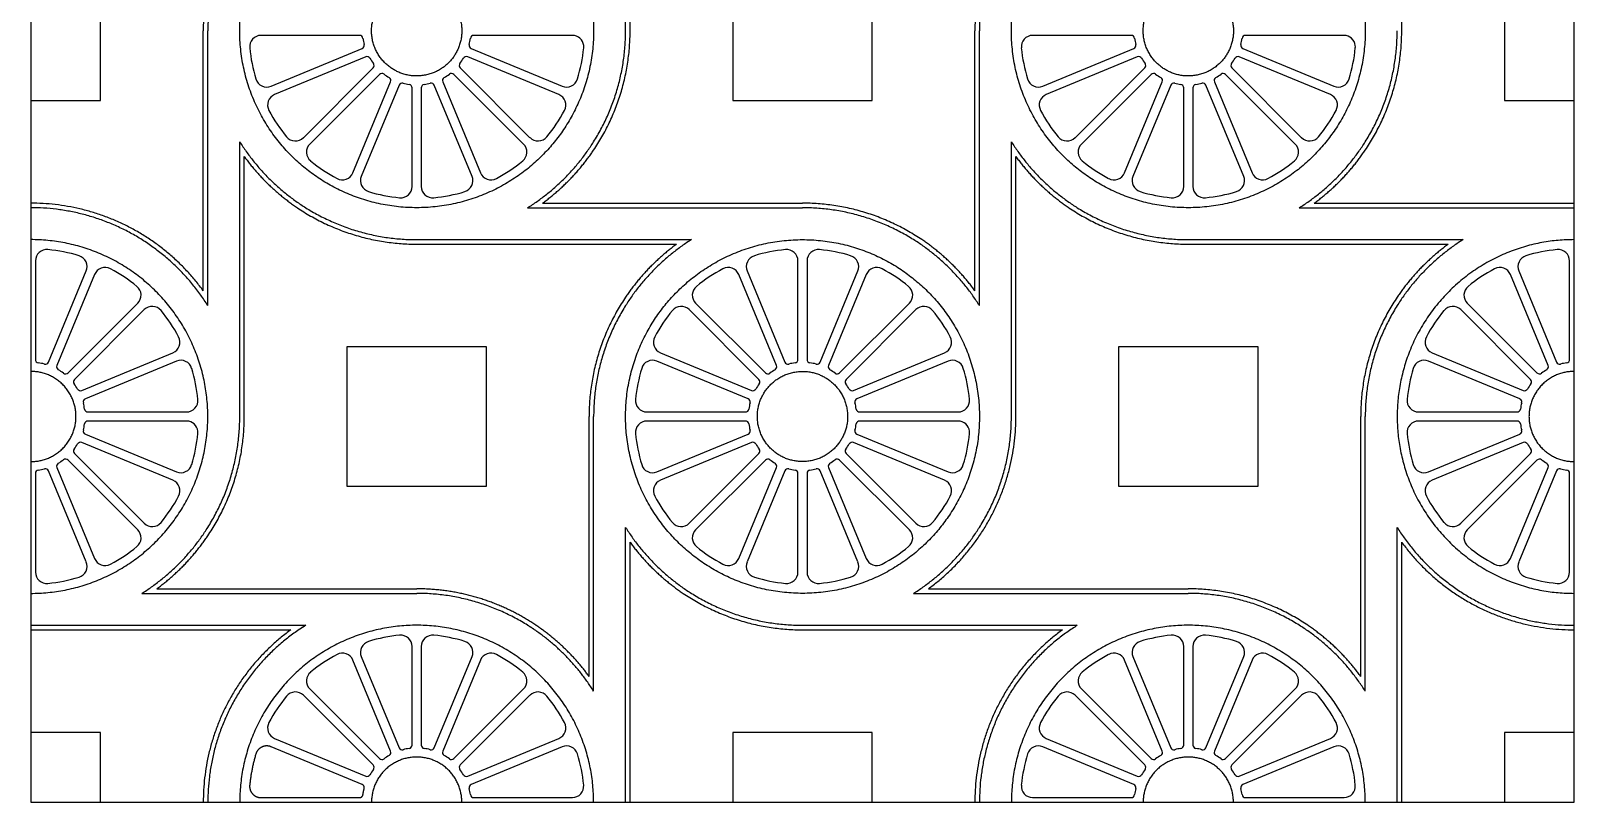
# Model space of a CAD drawing. Header units: millimetres. Extents: x -101 to 102, y -117 to 99.
# Drawn here: x 0.57 to 48.59, y 0.75 to 24.77 of the extents above; entities that cross this region are included whole.
import ezdxf

# ---------------------------------------------------------------- set-up
doc = ezdxf.new("R2010")
doc.units = ezdxf.units.MM
doc.header["$MEASUREMENT"] = 0
doc.layers.add('Layer 03', color=5, linetype='Continuous')

msp = doc.modelspace()

# ---------------------------------------------------------------- linework, layer by layer
at = {"layer": 'Layer 03'}
for p, q in [((0.569, 48.794), (0.569, 0.753)), ((48.593, 0.753), (48.593, 48.794)), ((19.075, 24.766), (19.075, 33.318)), ((19.216, 24.766), (19.216, 32.856)), ((43.228, 24.766), (43.228, 32.856)), ((2.738, 22.596), (2.738, 26.935)), ((22.411, 26.935), (22.411, 22.596)), ((26.75, 22.596), (26.75, 26.935)), ((46.423, 26.935), (46.423, 22.596)), ((5.933, 16.676), (5.933, 24.766)), ((10.799, 24.624), (7.73, 24.624)), ((17.42, 24.624), (14.351, 24.624)), ((29.945, 16.676), (29.945, 24.766)), ((30.087, 16.213), (30.087, 24.766)), ((34.811, 24.624), (31.742, 24.624)), ((41.432, 24.624), (38.363, 24.624)), ((8.045, 23.042), (10.88, 24.217)), ((14.27, 24.217), (17.105, 23.042)), ((32.057, 23.042), (34.892, 24.217)), ((38.282, 24.217), (41.117, 23.042)), ((10.988, 23.955), (8.153, 22.781)), ((9.049, 21.44), (11.219, 23.61)), ((13.931, 23.61), (16.101, 21.44)), ((16.997, 22.781), (14.162, 23.955)), ((35, 23.955), (32.165, 22.781)), ((33.061, 21.44), (35.231, 23.61)), ((37.943, 23.61), (40.113, 21.44)), ((41.009, 22.781), (38.174, 23.955)), ((11.419, 23.41), (9.249, 21.24)), ((10.59, 20.344), (11.764, 23.179)), ((12.026, 23.071), (10.851, 20.236)), ((14.298, 20.236), (13.124, 23.071)), ((13.385, 23.179), (14.559, 20.344)), ((15.901, 21.24), (13.731, 23.41)), ((35.431, 23.41), (33.261, 21.24)), ((34.602, 20.344), (35.776, 23.179)), ((36.038, 23.071), (34.863, 20.236)), ((38.31, 20.236), (37.136, 23.071)), ((37.397, 23.179), (38.571, 20.344)), ((39.913, 21.24), (37.743, 23.41)), ((0.569, 22.596), (2.738, 22.596)), ((12.433, 19.921), (12.433, 22.99)), ((12.716, 22.99), (12.716, 19.921)), ((22.411, 22.596), (26.75, 22.596)), ((36.445, 19.921), (36.445, 22.99)), ((36.728, 22.99), (36.728, 19.921)), ((46.423, 22.596), (48.593, 22.596)), ((7.069, 12.76), (7.069, 21.312)), ((31.081, 14.125), (31.081, 21.312)), ((7.21, 12.76), (7.21, 20.85)), ((31.222, 12.76), (31.222, 20.85)), ((16.028, 19.259), (24.581, 19.259)), ((16.491, 19.401), (24.581, 19.401)), ((40.04, 19.259), (48.593, 19.259)), ((40.503, 19.401), (48.593, 19.401)), ((12.575, 18.266), (21.127, 18.266)), ((36.587, 18.266), (45.139, 18.266)), ((12.575, 18.124), (20.665, 18.124)), ((36.587, 18.124), (44.677, 18.124)), ((0.71, 17.605), (0.71, 14.536)), ((1.118, 14.455), (2.292, 17.29)), ((22.857, 17.29), (24.032, 14.455)), ((24.439, 14.536), (24.439, 17.605)), ((24.722, 17.605), (24.722, 14.536)), ((25.13, 14.455), (26.304, 17.29)), ((46.869, 17.29), (48.044, 14.455)), ((48.451, 14.536), (48.451, 17.605)), ((2.554, 17.182), (1.379, 14.347)), ((23.77, 14.347), (22.596, 17.182)), ((26.565, 17.182), (25.391, 14.347)), ((47.782, 14.347), (46.608, 17.182)), ((1.725, 14.116), (3.895, 16.286)), ((4.095, 16.086), (1.925, 13.916)), ((23.225, 13.916), (21.055, 16.086)), ((21.255, 16.286), (23.425, 14.116)), ((25.737, 14.116), (27.907, 16.286)), ((28.107, 16.086), (25.937, 13.916)), ((47.237, 13.916), (45.067, 16.086)), ((45.267, 16.286), (47.437, 14.116)), ((14.744, 14.929), (10.405, 14.929)), ((10.405, 14.929), (10.405, 10.59)), ((14.744, 10.59), (14.744, 14.929)), ((38.756, 14.929), (34.417, 14.929)), ((34.417, 14.929), (34.417, 10.59)), ((38.756, 10.59), (38.756, 14.929)), ((2.156, 13.57), (4.991, 14.744)), ((5.099, 14.483), (2.264, 13.309)), ((22.886, 13.309), (20.051, 14.483)), ((20.159, 14.744), (22.994, 13.57)), ((26.168, 13.57), (29.003, 14.744)), ((29.111, 14.483), (26.276, 13.309)), ((46.898, 13.309), (44.063, 14.483)), ((44.171, 14.744), (47.006, 13.57)), ((31.081, 12.76), (31.081, 14.125)), ((2.345, 12.901), (5.414, 12.901)), ((5.414, 12.618), (2.345, 12.618)), ((17.939, 4.67), (17.939, 12.76)), ((18.081, 4.207), (18.081, 12.76)), ((19.736, 12.901), (22.805, 12.901)), ((22.805, 12.618), (19.736, 12.618)), ((26.357, 12.901), (29.426, 12.901)), ((29.426, 12.618), (26.357, 12.618)), ((41.951, 4.67), (41.951, 12.76)), ((42.093, 4.207), (42.093, 12.76)), ((43.748, 12.901), (46.817, 12.901)), ((46.817, 12.618), (43.748, 12.618)), ((2.264, 12.211), (5.099, 11.036)), ((20.051, 11.036), (22.886, 12.211)), ((26.276, 12.211), (29.111, 11.036)), ((44.063, 11.036), (46.898, 12.211)), ((1.925, 11.604), (4.095, 9.434)), ((4.991, 10.775), (2.156, 11.949)), ((22.994, 11.949), (20.159, 10.775)), ((21.055, 9.434), (23.225, 11.604)), ((25.937, 11.604), (28.107, 9.434)), ((29.003, 10.775), (26.168, 11.949)), ((47.006, 11.949), (44.171, 10.775)), ((45.067, 9.434), (47.237, 11.604)), ((2.292, 8.23), (1.118, 11.065)), ((1.379, 11.173), (2.554, 8.338)), ((3.895, 9.234), (1.725, 11.404)), ((23.425, 11.404), (21.255, 9.234)), ((22.596, 8.338), (23.77, 11.173)), ((24.032, 11.065), (22.857, 8.23)), ((26.304, 8.23), (25.13, 11.065)), ((25.391, 11.173), (26.565, 8.338)), ((27.907, 9.234), (25.737, 11.404)), ((47.437, 11.404), (45.267, 9.234)), ((46.608, 8.338), (47.782, 11.173)), ((48.044, 11.065), (46.869, 8.23)), ((0.71, 10.984), (0.71, 7.915)), ((10.405, 10.59), (14.744, 10.59)), ((24.439, 7.915), (24.439, 10.984)), ((24.722, 10.984), (24.722, 7.915)), ((34.417, 10.59), (38.756, 10.59)), ((48.451, 7.915), (48.451, 10.984)), ((19.075, 0.753), (19.075, 9.306)), ((43.086, 0.753), (43.086, 9.306)), ((19.216, 0.753), (19.216, 8.844)), ((43.228, 0.753), (43.228, 8.844)), ((4.022, 7.253), (12.575, 7.253)), ((4.485, 7.395), (12.575, 7.395)), ((28.034, 7.253), (36.587, 7.253)), ((28.497, 7.395), (36.587, 7.395)), ((0.569, 6.26), (9.121, 6.26)), ((24.581, 6.26), (33.133, 6.26)), ((0.569, 6.118), (8.659, 6.118)), ((24.581, 6.118), (32.671, 6.118)), ((10.851, 5.284), (12.026, 2.449)), ((12.433, 2.53), (12.433, 5.599)), ((12.716, 5.599), (12.716, 2.53)), ((13.124, 2.449), (14.298, 5.284)), ((34.863, 5.284), (36.038, 2.449)), ((36.445, 2.53), (36.445, 5.599)), ((36.728, 5.599), (36.728, 2.53)), ((37.136, 2.449), (38.31, 5.284)), ((11.764, 2.341), (10.59, 5.176)), ((14.559, 5.176), (13.385, 2.341)), ((35.776, 2.341), (34.602, 5.176)), ((38.571, 5.176), (37.397, 2.341)), ((11.219, 1.91), (9.049, 4.08)), ((9.249, 4.28), (11.419, 2.11)), ((13.731, 2.11), (15.901, 4.28)), ((16.101, 4.08), (13.931, 1.91)), ((35.231, 1.91), (33.061, 4.08)), ((33.261, 4.28), (35.431, 2.11)), ((37.743, 2.11), (39.913, 4.28)), ((40.113, 4.08), (37.943, 1.91)), ((2.738, 2.923), (0.569, 2.923)), ((2.738, 0.753), (2.738, 2.923)), ((26.75, 2.923), (22.411, 2.923)), ((22.411, 2.923), (22.411, 0.753)), ((26.75, 0.753), (26.75, 2.923)), ((48.593, 2.923), (46.423, 2.923)), ((46.423, 2.923), (46.423, 0.753)), ((10.88, 1.303), (8.045, 2.477)), ((8.153, 2.738), (10.988, 1.564)), ((14.162, 1.564), (16.997, 2.738)), ((17.105, 2.477), (14.27, 1.303)), ((34.892, 1.303), (32.057, 2.477)), ((32.165, 2.738), (35, 1.564)), ((38.174, 1.564), (41.009, 2.738)), ((41.117, 2.477), (38.282, 1.303)), ((0.569, 0.753), (48.593, 0.753)), ((7.73, 0.895), (10.799, 0.895)), ((14.351, 0.895), (17.42, 0.895)), ((31.742, 0.895), (34.811, 0.895)), ((38.363, 0.895), (41.432, 0.895))]:
    msp.add_line(p, q, dxfattribs=at)
msp.add_lwpolyline([(6.075, 16.213), (6.075, 24.766)], dxfattribs=at)
for centre, radius, start, end in [((7.73, 24.271), 0.353, 90, 185.8312), ((10.799, 24.518), 0.106, 7.9293, 90), ((12.575, 24.766), 1.687, 187.9293, 194.5707), ((12.575, 24.766), 1.687, 345.4293, 352.0707), ((14.351, 24.518), 0.106, 90, 172.0707), ((17.42, 24.271), 0.353, 5.9772, 90), ((31.742, 24.271), 0.353, 90, 185.8312), ((34.811, 24.518), 0.106, 7.9293, 90), ((36.587, 24.766), 1.687, 187.9293, 194.5707), ((36.587, 24.766), 1.687, 345.4293, 352.0707), ((38.363, 24.518), 0.106, 90, 172.0707), ((41.432, 24.271), 0.353, 5.9772, 90), ((12.575, 24.766), 5.224, 185.8312, 196.6688), ((10.839, 24.315), 0.106, 292.5, 14.5707), ((14.311, 24.315), 0.106, 165.4293, 247.5), ((12.575, 24.766), 5.224, 343.3312, 354.1688), ((17.42, 24.271), 0.353, 354.1688, 5.9772), ((36.587, 24.766), 5.224, 185.8312, 196.6688), ((34.851, 24.315), 0.106, 292.5, 14.5707), ((38.322, 24.315), 0.106, 165.4293, 247.5), ((36.587, 24.766), 5.224, 343.3312, 354.1688), ((41.432, 24.271), 0.353, 354.1688, 5.9772), ((11.028, 23.857), 0.106, 30.4293, 112.5), ((12.575, 24.766), 1.687, 210.4293, 217.0707), ((11.144, 23.685), 0.106, 315, 37.0707), ((14.006, 23.685), 0.106, 142.9293, 225), ((12.575, 24.766), 1.687, 322.9293, 329.5707), ((14.121, 23.857), 0.106, 67.5, 149.5707), ((35.04, 23.857), 0.106, 30.4293, 112.5), ((36.587, 24.766), 1.687, 210.4293, 217.0707), ((35.156, 23.685), 0.106, 315, 37.0707), ((38.018, 23.685), 0.106, 142.9293, 225), ((36.587, 24.766), 1.687, 322.9293, 329.5707), ((38.133, 23.857), 0.106, 67.5, 149.5707), ((7.909, 23.369), 0.353, 196.6688, 292.5), ((11.494, 23.335), 0.106, 52.9293, 135), ((12.575, 24.766), 1.687, 232.9293, 239.5707), ((11.667, 23.219), 0.106, 337.5, 59.5707), ((12.124, 23.03), 0.106, 75.4293, 157.5), ((12.575, 24.766), 1.687, 255.4293, 262.0707), ((12.327, 22.99), 0.106, 360, 82.0707), ((12.822, 22.99), 0.106, 97.9293, 180), ((12.575, 24.766), 1.687, 277.9293, 284.5707), ((13.026, 23.03), 0.106, 22.5, 104.5707), ((13.483, 23.219), 0.106, 120.4293, 202.5), ((12.575, 24.766), 1.687, 300.4293, 307.0707), ((13.656, 23.335), 0.106, 45, 127.0707), ((17.24, 23.369), 0.353, 247.5, 343.3312), ((31.921, 23.369), 0.353, 196.6688, 292.5), ((35.506, 23.335), 0.106, 52.9293, 135), ((36.587, 24.766), 1.687, 232.9293, 239.5707), ((35.678, 23.219), 0.106, 337.5, 59.5707), ((36.136, 23.03), 0.106, 75.4293, 157.5), ((36.587, 24.766), 1.687, 255.4293, 262.0707), ((36.339, 22.99), 0.106, 360, 82.0707), ((36.834, 22.99), 0.106, 97.9293, 180), ((36.587, 24.766), 1.687, 277.9293, 284.5707), ((37.038, 23.03), 0.106, 22.5, 104.5707), ((37.495, 23.219), 0.106, 120.4293, 202.5), ((36.587, 24.766), 1.687, 300.4293, 307.0707), ((37.668, 23.335), 0.106, 45, 127.0707), ((41.252, 23.369), 0.353, 247.5, 343.3312), ((8.288, 22.455), 0.353, 112.5, 208.3312), ((16.862, 22.455), 0.353, 331.6688, 67.5), ((32.3, 22.455), 0.353, 112.5, 208.3312), ((40.874, 22.455), 0.353, 331.6688, 67.5), ((12.575, 24.766), 5.224, 208.3312, 219.1688), ((12.575, 24.766), 5.224, 320.8312, 331.6688), ((36.587, 24.766), 5.224, 208.3312, 219.1688), ((36.587, 24.766), 5.224, 320.8312, 331.6688), ((8.799, 21.69), 0.353, 219.1688, 315), ((9.499, 20.99), 0.353, 135, 230.8312), ((15.651, 20.99), 0.353, 309.1688, 45), ((16.351, 21.69), 0.353, 225, 320.8312), ((32.811, 21.69), 0.353, 219.1688, 315), ((33.511, 20.99), 0.353, 135, 230.8312), ((39.663, 20.99), 0.353, 309.1688, 45), ((40.362, 21.69), 0.353, 225, 320.8312), ((12.575, 24.766), 5.224, 230.8312, 241.6688), ((12.575, 24.766), 5.224, 298.3312, 309.1688), ((36.587, 24.766), 5.224, 230.8312, 241.6688), ((36.587, 24.766), 5.224, 298.3312, 309.1688), ((10.264, 20.479), 0.353, 241.6688, 337.5), ((11.178, 20.1), 0.353, 157.5, 253.3312), ((13.972, 20.1), 0.353, 286.6688, 22.5), ((14.886, 20.479), 0.353, 202.5, 298.3312), ((34.276, 20.479), 0.353, 241.6688, 337.5), ((35.19, 20.1), 0.353, 157.5, 253.3312), ((37.984, 20.1), 0.353, 286.6688, 22.5), ((38.898, 20.479), 0.353, 202.5, 298.3312), ((12.575, 24.766), 5.224, 253.3312, 264.1688), ((12.08, 19.921), 0.353, 264.1688, 360), ((13.07, 19.921), 0.353, 180, 275.8312), ((12.575, 24.766), 5.224, 275.8312, 286.6688), ((36.587, 24.766), 5.224, 253.3312, 264.1688), ((36.092, 19.921), 0.353, 264.1688, 360), ((37.082, 19.921), 0.353, 180, 275.8312), ((36.587, 24.766), 5.224, 275.8312, 286.6688), ((1.064, 17.605), 0.353, 84.1688, 180), ((0.569, 12.76), 5.224, 73.3312, 84.1688), ((24.581, 12.76), 5.224, 95.8312, 106.6688), ((24.086, 17.605), 0.353, 360, 95.8312), ((25.076, 17.605), 0.353, 84.1688, 180), ((24.581, 12.76), 5.224, 73.3312, 84.1688), ((48.593, 12.76), 5.224, 95.8312, 106.6688), ((48.098, 17.605), 0.353, 360, 95.8312), ((1.966, 17.425), 0.353, 337.5, 73.3312), ((2.88, 17.047), 0.353, 61.6688, 157.5), ((0.569, 12.76), 5.224, 50.8312, 61.6688), ((24.581, 12.76), 5.224, 118.3312, 129.1688), ((22.27, 17.047), 0.353, 22.5, 118.3312), ((23.184, 17.425), 0.353, 106.6688, 202.5), ((25.978, 17.425), 0.353, 337.5, 73.3312), ((26.892, 17.047), 0.353, 61.6688, 157.5), ((24.581, 12.76), 5.224, 50.8312, 61.6688), ((48.593, 12.76), 5.224, 118.3312, 129.1688), ((46.282, 17.047), 0.353, 22.5, 118.3312), ((47.196, 17.425), 0.353, 106.6688, 202.5), ((3.645, 16.535), 0.353, 315, 50.8312), ((21.505, 16.535), 0.353, 129.1688, 225), ((27.657, 16.535), 0.353, 315, 50.8312), ((45.517, 16.535), 0.353, 129.1688, 225), ((4.345, 15.836), 0.353, 39.1688, 135), ((0.569, 12.76), 5.224, 28.3312, 39.1688), ((24.581, 12.76), 5.224, 140.8312, 151.6688), ((20.805, 15.836), 0.353, 45, 140.8312), ((28.357, 15.836), 0.353, 39.1688, 135), ((24.581, 12.76), 5.224, 28.3312, 39.1688), ((48.593, 12.76), 5.224, 140.8312, 151.6688), ((44.817, 15.836), 0.353, 45, 140.8312), ((4.856, 15.071), 0.353, 292.5, 28.3312), ((20.294, 15.071), 0.353, 151.6688, 247.5), ((28.868, 15.071), 0.353, 292.5, 28.3312), ((44.306, 15.071), 0.353, 151.6688, 247.5), ((0.816, 14.536), 0.106, 180, 262.0707), ((0.569, 12.76), 1.687, 75.4293, 82.0707), ((1.02, 14.495), 0.106, 255.4293, 337.5), ((5.234, 14.157), 0.353, 16.6688, 112.5), ((19.915, 14.157), 0.353, 67.5, 163.3312), ((24.13, 14.495), 0.106, 202.5, 284.5707), ((24.581, 12.76), 1.687, 97.9293, 104.5707), ((24.333, 14.536), 0.106, 277.9293, 360), ((24.828, 14.536), 0.106, 180, 262.0707), ((24.581, 12.76), 1.687, 75.4293, 82.0707), ((25.032, 14.495), 0.106, 255.4293, 337.5), ((29.246, 14.157), 0.353, 16.6688, 112.5), ((43.927, 14.157), 0.353, 67.5, 163.3312), ((48.142, 14.495), 0.106, 202.5, 284.5707), ((48.593, 12.76), 1.687, 97.9293, 104.5707), ((48.345, 14.536), 0.106, 277.9293, 360), ((1.477, 14.306), 0.106, 157.5, 239.5707), ((0.569, 12.76), 1.687, 52.9293, 59.5707), ((1.65, 14.191), 0.106, 232.9293, 315), ((0.569, 12.76), 5.224, 5.8312, 16.6688), ((24.581, 12.76), 5.224, 163.3312, 174.1688), ((23.5, 14.191), 0.106, 225, 307.0707), ((24.581, 12.76), 1.687, 120.4293, 127.0707), ((23.673, 14.306), 0.106, 300.4293, 22.5), ((25.489, 14.306), 0.106, 157.5, 239.5707), ((24.581, 12.76), 1.687, 52.9293, 59.5707), ((25.662, 14.191), 0.106, 232.9293, 315), ((24.581, 12.76), 5.224, 5.8312, 16.6688), ((48.593, 12.76), 5.224, 163.3312, 174.1688), ((47.512, 14.191), 0.106, 225, 307.0707), ((48.593, 12.76), 1.687, 120.4293, 127.0707), ((47.684, 14.306), 0.106, 300.4293, 22.5), ((2, 13.841), 0.106, 135, 217.0707), ((0.569, 12.76), 1.687, 30.4293, 37.0707), ((2.115, 13.668), 0.106, 210.4293, 292.5), ((23.034, 13.668), 0.106, 247.5, 329.5707), ((24.581, 12.76), 1.687, 142.9293, 149.5707), ((23.15, 13.841), 0.106, 322.9293, 45), ((26.012, 13.841), 0.106, 135, 217.0707), ((24.581, 12.76), 1.687, 30.4293, 37.0707), ((26.127, 13.668), 0.106, 210.4293, 292.5), ((47.046, 13.668), 0.106, 247.5, 329.5707), ((48.593, 12.76), 1.687, 142.9293, 149.5707), ((47.162, 13.841), 0.106, 322.9293, 45), ((2.305, 13.211), 0.106, 112.5, 194.5707), ((0.569, 12.76), 1.687, 7.9293, 14.5707), ((2.345, 13.007), 0.106, 187.9293, 270), ((5.414, 13.255), 0.353, 270, 5.8312), ((19.736, 13.255), 0.353, 174.1688, 270), ((22.805, 13.007), 0.106, 270, 352.0707), ((22.845, 13.211), 0.106, 345.4293, 67.5), ((24.581, 12.76), 1.687, 165.4293, 172.0707), ((26.316, 13.211), 0.106, 112.5, 194.5707), ((24.581, 12.76), 1.687, 7.9293, 14.5707), ((26.357, 13.007), 0.106, 187.9293, 270), ((29.426, 13.255), 0.353, 270, 5.8312), ((43.748, 13.255), 0.353, 174.1688, 270), ((46.817, 13.007), 0.106, 270, 352.0707), ((46.857, 13.211), 0.106, 345.4293, 67.5), ((48.593, 12.76), 1.687, 165.4293, 172.0707), ((0.569, 12.76), 1.687, 345.4293, 352.0707), ((2.345, 12.512), 0.106, 90, 172.0707), ((5.414, 12.265), 0.353, 5.9772, 90), ((19.736, 12.265), 0.353, 90, 185.8312), ((22.805, 12.512), 0.106, 7.9293, 90), ((24.581, 12.76), 1.687, 187.9293, 194.5707), ((24.581, 12.76), 1.687, 345.4293, 352.0707), ((26.357, 12.512), 0.106, 90, 172.0707), ((29.426, 12.265), 0.353, 5.9772, 90), ((43.748, 12.265), 0.353, 90, 185.8312), ((46.817, 12.512), 0.106, 7.9293, 90), ((48.593, 12.76), 1.687, 187.9293, 194.5707), ((2.305, 12.309), 0.106, 165.4293, 247.5), ((0.569, 12.76), 5.224, 343.3312, 354.1688), ((5.414, 12.265), 0.353, 354.1688, 5.9772), ((24.581, 12.76), 5.224, 185.8312, 196.6688), ((22.845, 12.309), 0.106, 292.5, 14.5707), ((26.316, 12.309), 0.106, 165.4293, 247.5), ((24.581, 12.76), 5.224, 343.3312, 354.1688), ((29.426, 12.265), 0.353, 354.1688, 5.9772), ((48.593, 12.76), 5.224, 185.8312, 196.6688), ((46.857, 12.309), 0.106, 292.5, 14.5707), ((2, 11.679), 0.106, 142.9293, 225), ((0.569, 12.76), 1.687, 322.9293, 329.5707), ((2.115, 11.851), 0.106, 67.5, 149.5707), ((23.034, 11.851), 0.106, 30.4293, 112.5), ((24.581, 12.76), 1.687, 210.4293, 217.0707), ((23.15, 11.679), 0.106, 315, 37.0707), ((26.012, 11.679), 0.106, 142.9293, 225), ((24.581, 12.76), 1.687, 322.9293, 329.5707), ((26.127, 11.851), 0.106, 67.5, 149.5707), ((47.046, 11.851), 0.106, 30.4293, 112.5), ((48.593, 12.76), 1.687, 210.4293, 217.0707), ((47.162, 11.679), 0.106, 315, 37.0707), ((0.816, 10.984), 0.106, 97.9293, 180), ((0.569, 12.76), 1.687, 277.9293, 284.5707), ((1.02, 11.024), 0.106, 22.5, 104.5707), ((1.477, 11.213), 0.106, 120.4293, 202.5), ((0.569, 12.76), 1.687, 300.4293, 307.0707), ((1.65, 11.329), 0.106, 45, 127.0707), ((5.234, 11.363), 0.353, 247.5, 343.3312), ((19.915, 11.363), 0.353, 196.6688, 292.5), ((23.5, 11.329), 0.106, 52.9293, 135), ((24.581, 12.76), 1.687, 232.9293, 239.5707), ((23.673, 11.213), 0.106, 337.5, 59.5707), ((24.13, 11.024), 0.106, 75.4293, 157.5), ((24.581, 12.76), 1.687, 255.4293, 262.0707), ((24.333, 10.984), 0.106, 360, 82.0707), ((24.828, 10.984), 0.106, 97.9293, 180), ((24.581, 12.76), 1.687, 277.9293, 284.5707), ((25.032, 11.024), 0.106, 22.5, 104.5707), ((25.489, 11.213), 0.106, 120.4293, 202.5), ((24.581, 12.76), 1.687, 300.4293, 307.0707), ((25.662, 11.329), 0.106, 45, 127.0707), ((29.246, 11.363), 0.353, 247.5, 343.3312), ((43.927, 11.363), 0.353, 196.6688, 292.5), ((47.512, 11.329), 0.106, 52.9293, 135), ((48.593, 12.76), 1.687, 232.9293, 239.5707), ((47.684, 11.213), 0.106, 337.5, 59.5707), ((48.142, 11.024), 0.106, 75.4293, 157.5), ((48.593, 12.76), 1.687, 255.4293, 262.0707), ((48.345, 10.984), 0.106, 360, 82.0707), ((4.856, 10.449), 0.353, 331.6688, 67.5), ((20.294, 10.449), 0.353, 112.5, 208.3312), ((28.868, 10.449), 0.353, 331.6688, 67.5), ((44.306, 10.449), 0.353, 112.5, 208.3312), ((0.569, 12.76), 5.224, 320.8312, 331.6688), ((24.581, 12.76), 5.224, 208.3312, 219.1688), ((24.581, 12.76), 5.224, 320.8312, 331.6688), ((48.593, 12.76), 5.224, 208.3312, 219.1688), ((3.645, 8.984), 0.353, 309.1688, 45), ((4.345, 9.684), 0.353, 225, 320.8312), ((20.805, 9.684), 0.353, 219.1688, 315), ((21.505, 8.984), 0.353, 135, 230.8312), ((27.657, 8.984), 0.353, 309.1688, 45), ((28.357, 9.684), 0.353, 225, 320.8312), ((44.817, 9.684), 0.353, 219.1688, 315), ((45.517, 8.984), 0.353, 135, 230.8312), ((0.569, 12.76), 5.224, 298.3312, 309.1688), ((24.581, 12.76), 5.224, 230.8312, 241.6688), ((24.581, 12.76), 5.224, 298.3312, 309.1688), ((48.593, 12.76), 5.224, 230.8312, 241.6688), ((1.966, 8.094), 0.353, 286.6688, 22.5), ((2.88, 8.473), 0.353, 202.5, 298.3312), ((22.27, 8.473), 0.353, 241.6688, 337.5), ((23.184, 8.094), 0.353, 157.5, 253.3312), ((25.978, 8.094), 0.353, 286.6688, 22.5), ((26.892, 8.473), 0.353, 202.5, 298.3312), ((46.282, 8.473), 0.353, 241.6688, 337.5), ((47.196, 8.094), 0.353, 157.5, 253.3312), ((1.064, 7.915), 0.353, 180, 275.8312), ((0.569, 12.76), 5.224, 275.8312, 286.6688), ((24.581, 12.76), 5.224, 253.3312, 264.1688), ((24.086, 7.915), 0.353, 264.1688, 360), ((25.076, 7.915), 0.353, 180, 275.8312), ((24.581, 12.76), 5.224, 275.8312, 286.6688), ((48.593, 12.76), 5.224, 253.3312, 264.1688), ((48.098, 7.915), 0.353, 264.1688, 360), ((12.575, 0.754), 5.224, 95.8312, 106.6688), ((12.08, 5.599), 0.353, 360, 95.8312), ((13.07, 5.599), 0.353, 84.1688, 180), ((12.575, 0.754), 5.224, 73.3312, 84.1688), ((36.587, 0.754), 5.224, 95.8312, 106.6688), ((36.092, 5.599), 0.353, 360, 95.8312), ((37.082, 5.599), 0.353, 84.1688, 180), ((36.587, 0.754), 5.224, 73.3312, 84.1688), ((12.575, 0.754), 5.224, 118.3312, 129.1688), ((10.264, 5.041), 0.353, 22.5, 118.3312), ((11.178, 5.419), 0.353, 106.6688, 202.5), ((13.972, 5.419), 0.353, 337.5, 73.3312), ((14.886, 5.041), 0.353, 61.6688, 157.5), ((12.575, 0.754), 5.224, 50.8312, 61.6688), ((36.587, 0.754), 5.224, 118.3312, 129.1688), ((34.276, 5.041), 0.353, 22.5, 118.3312), ((35.19, 5.419), 0.353, 106.6688, 202.5), ((37.984, 5.419), 0.353, 337.5, 73.3312), ((38.898, 5.041), 0.353, 61.6688, 157.5), ((36.587, 0.754), 5.224, 50.8312, 61.6688), ((9.499, 4.53), 0.353, 129.1688, 225), ((15.651, 4.53), 0.353, 315, 50.8312), ((33.511, 4.53), 0.353, 129.1688, 225), ((39.663, 4.53), 0.353, 315, 50.8312), ((12.575, 0.754), 5.224, 140.8312, 151.6688), ((8.799, 3.83), 0.353, 45, 140.8312), ((16.351, 3.83), 0.353, 39.1688, 135), ((12.575, 0.754), 5.224, 28.3312, 39.1688), ((36.587, 0.754), 5.224, 140.8312, 151.6688), ((32.811, 3.83), 0.353, 45, 140.8312), ((40.362, 3.83), 0.353, 39.1688, 135), ((36.587, 0.754), 5.224, 28.3312, 39.1688), ((8.288, 3.065), 0.353, 151.6688, 247.5), ((16.862, 3.065), 0.353, 292.5, 28.3312), ((32.3, 3.065), 0.353, 151.6688, 247.5), ((40.874, 3.065), 0.353, 292.5, 28.3312), ((12.124, 2.489), 0.106, 202.5, 284.5707), ((12.575, 0.754), 1.687, 97.9293, 104.5707), ((12.327, 2.53), 0.106, 277.9293, 360), ((12.822, 2.53), 0.106, 180, 262.0707), ((12.575, 0.754), 1.687, 75.4293, 82.0707), ((13.026, 2.489), 0.106, 255.4293, 337.5), ((17.24, 2.151), 0.353, 16.6688, 112.5), ((31.921, 2.151), 0.353, 67.5, 163.3312), ((36.136, 2.489), 0.106, 202.5, 284.5707), ((36.587, 0.754), 1.687, 97.9293, 104.5707), ((36.339, 2.53), 0.106, 277.9293, 360), ((36.834, 2.53), 0.106, 180, 262.0707), ((36.587, 0.754), 1.687, 75.4293, 82.0707), ((37.038, 2.489), 0.106, 255.4293, 337.5), ((41.252, 2.151), 0.353, 16.6688, 112.5), ((11.494, 2.185), 0.106, 225, 307.0707), ((12.575, 0.754), 1.687, 120.4293, 127.0707), ((11.667, 2.3), 0.106, 300.4293, 22.5), ((13.483, 2.3), 0.106, 157.5, 239.5707), ((12.575, 0.754), 1.687, 52.9293, 59.5707), ((13.656, 2.185), 0.106, 232.9293, 315), ((12.575, 0.754), 5.224, 5.8312, 16.6688), ((36.587, 0.754), 5.224, 163.3312, 174.1688), ((35.506, 2.185), 0.106, 225, 307.0707), ((36.587, 0.754), 1.687, 120.4293, 127.0707), ((35.678, 2.3), 0.106, 300.4293, 22.5), ((37.495, 2.3), 0.106, 157.5, 239.5707), ((36.587, 0.754), 1.687, 52.9293, 59.5707), ((37.668, 2.185), 0.106, 232.9293, 315), ((36.587, 0.754), 5.224, 5.8312, 16.6688), ((11.028, 1.662), 0.106, 247.5, 329.5707), ((12.575, 0.754), 1.687, 142.9293, 149.5707), ((11.144, 1.835), 0.106, 322.9293, 45), ((14.006, 1.835), 0.106, 135, 217.0707), ((12.575, 0.754), 1.687, 30.4293, 37.0707), ((14.121, 1.662), 0.106, 210.4293, 292.5), ((35.04, 1.662), 0.106, 247.5, 329.5707), ((36.587, 0.754), 1.687, 142.9293, 149.5707), ((35.156, 1.835), 0.106, 322.9293, 45), ((38.018, 1.835), 0.106, 135, 217.0707), ((36.587, 0.754), 1.687, 30.4293, 37.0707), ((38.133, 1.662), 0.106, 210.4293, 292.5), ((14.311, 1.205), 0.106, 112.5, 194.5707), ((12.575, 0.754), 1.687, 7.9293, 14.5707), ((14.351, 1.001), 0.106, 187.9293, 270), ((17.42, 1.249), 0.353, 270, 5.8312), ((31.742, 1.249), 0.353, 174.1688, 270), ((34.811, 1.001), 0.106, 270, 352.0707), ((34.851, 1.205), 0.106, 345.4293, 67.5), ((36.587, 0.754), 1.687, 165.4293, 172.0707), ((38.322, 1.205), 0.106, 112.5, 194.5707), ((36.587, 0.754), 1.687, 7.9293, 14.5707), ((38.363, 1.001), 0.106, 187.9293, 270), ((41.432, 1.249), 0.353, 270, 5.8312)]:
    msp.add_arc(centre, radius, start, end, dxfattribs=at)
for points, weights, knots in [([(16.042, 29.043), (11.764, 32.51), (8.297, 28.233), (4.83, 23.955), (9.108, 20.488), (13.385, 17.021), (16.853, 21.299), (20.32, 25.576), (16.042, 29.043)], [1, 0.707106781187, 1, 0.707106781187, 1, 0.707106781187, 1, 0.707106781187, 1], [0, 0, 0, 12.236421, 12.236421, 24.472842, 24.472842, 36.709263, 36.709263, 48.945683, 48.945683, 48.945683]), ([(40.054, 29.043), (35.776, 32.51), (32.309, 28.233), (28.842, 23.955), (33.12, 20.488), (37.397, 17.021), (40.864, 21.299), (44.331, 25.576), (40.054, 29.043)], [1, 0.707106781187, 1, 0.707106781187, 1, 0.707106781187, 1, 0.707106781187, 1], [0, 0, 0, 12.236421, 12.236421, 24.472842, 24.472842, 36.709263, 36.709263, 48.945683, 48.945683, 48.945683]), ([(13.761, 24.013), (14.513, 25.2), (13.327, 25.952), (12.141, 26.704), (11.389, 25.518), (10.636, 24.332), (11.823, 23.58), (13.009, 22.827), (13.761, 24.013)], [1, 0.707106781187, 1, 0.707106781187, 1, 0.707106781187, 1, 0.707106781187, 1], [0, 0, 0, 3.121388, 3.121388, 6.242775, 6.242775, 9.364163, 9.364163, 12.485551, 12.485551, 12.485551]), ([(37.773, 24.013), (38.525, 25.2), (37.339, 25.952), (36.153, 26.704), (35.401, 25.518), (34.648, 24.332), (35.835, 23.58), (37.021, 22.827), (37.773, 24.013)], [1, 0.707106781187, 1, 0.707106781187, 1, 0.707106781187, 1, 0.707106781187, 1], [0, 0, 0, 3.121388, 3.121388, 6.242775, 6.242775, 9.364163, 9.364163, 12.485551, 12.485551, 12.485551]), ([(0.569, 7.253), (2.85, 7.253), (4.462, 8.866), (6.075, 10.479), (6.075, 12.76), (6.075, 15.041), (4.462, 16.653), (2.85, 18.266), (0.569, 18.266)], [1, 0.923879518092, 1, 0.923879518092, 1, 0.923879518092, 1, 0.923879518092, 1], [29.778622, 29.778622, 29.778622, 35.896833, 35.896833, 42.015044, 42.015044, 48.133255, 48.133255, 54.251466, 54.251466, 54.251466]), ([(28.048, 17.037), (23.77, 20.504), (20.303, 16.227), (16.836, 11.949), (21.114, 8.482), (25.391, 5.015), (28.858, 9.293), (32.326, 13.57), (28.048, 17.037)], [1, 0.707106781187, 1, 0.707106781187, 1, 0.707106781187, 1, 0.707106781187, 1], [0, 0, 0, 12.236421, 12.236421, 24.472842, 24.472842, 36.709263, 36.709263, 48.945683, 48.945683, 48.945683]), ([(48.593, 18.266), (43.086, 18.266), (43.086, 12.76), (43.086, 7.253), (48.593, 7.253)], [1, 0.707106781187, 1, 0.707106781187, 1], [5.305782, 5.305782, 5.305782, 17.542203, 17.542203, 29.778623, 29.778623, 29.778623]), ([(0.569, 11.355), (1.973, 11.355), (1.973, 12.76), (1.973, 14.164), (0.569, 14.164)], [1, 0.707106781187, 1, 0.707106781187, 1], [10.487225, 10.487225, 10.487225, 13.608613, 13.608613, 16.73, 16.73, 16.73]), ([(25.767, 12.008), (26.519, 13.194), (25.333, 13.946), (24.147, 14.698), (23.395, 13.512), (22.642, 12.326), (23.829, 11.574), (25.015, 10.821), (25.767, 12.008)], [1, 0.707106781187, 1, 0.707106781187, 1, 0.707106781187, 1, 0.707106781187, 1], [0, 0, 0, 3.121388, 3.121388, 6.242775, 6.242775, 9.364163, 9.364163, 12.485551, 12.485551, 12.485551]), ([(48.593, 14.164), (47.188, 14.164), (47.188, 12.76), (47.188, 11.355), (48.593, 11.355)], [1, 0.707106781187, 1, 0.707106781187, 1], [4.24445, 4.24445, 4.24445, 7.365837, 7.365837, 10.487225, 10.487225, 10.487225]), ([(18.081, 0.753), (18.081, 3.034), (16.469, 4.647), (14.856, 6.26), (12.575, 6.26), (10.294, 6.26), (8.681, 4.647), (7.068, 3.034), (7.069, 0.753)], [1, 0.923869930575, 1, 0.923869930575, 1, 0.923869930575, 1, 0.923869930575, 1], [42.01309, 42.01309, 42.01309, 48.132277, 48.132277, 54.251465, 54.251465, 60.370653, 60.370653, 66.48984, 66.48984, 66.48984]), ([(42.093, 0.753), (42.093, 3.034), (40.48, 4.647), (38.868, 6.26), (36.587, 6.26), (34.306, 6.26), (32.693, 4.647), (31.08, 3.034), (31.081, 0.753)], [1, 0.923869930528, 1, 0.923869930528, 1, 0.923869930528, 1, 0.923869930528, 1], [42.01309, 42.01309, 42.01309, 48.132277, 48.132277, 54.251465, 54.251465, 60.370653, 60.370653, 66.48984, 66.48984, 66.48984]), ([(8.045, 2.477), (7.9, 2.537), (7.758, 2.47), (7.616, 2.403), (7.571, 2.252)], [1, 0.913844859237, 1, 0.913844859237, 1], [-7.6132226, -7.6132226, -7.6132226, -7.1950803, -7.1950803, -6.776938, -6.776938, -6.776938]), ([(13.979, 0.753), (13.98, 1.335), (13.568, 1.747), (13.157, 2.158), (12.575, 2.158), (11.993, 2.158), (11.581, 1.747), (11.17, 1.335), (11.17, 0.753)], [1, 0.923841887803, 1, 0.923841887803, 1, 0.923841887803, 1, 0.923841887803, 1], [1.121107, 1.121107, 1.121107, 2.682778, 2.682778, 4.24445, 4.24445, 5.806121, 5.806121, 7.367792, 7.367792, 7.367792]), ([(37.991, 0.753), (37.992, 1.335), (37.58, 1.747), (37.169, 2.158), (36.587, 2.158), (36.005, 2.158), (35.593, 1.747), (35.182, 1.335), (35.182, 0.753)], [1, 0.92384188762, 1, 0.92384188762, 1, 0.92384188762, 1, 0.92384188762, 1], [1.121107, 1.121107, 1.121107, 2.682778, 2.682778, 4.24445, 4.24445, 5.806121, 5.806121, 7.367792, 7.367792, 7.367792]), ([(7.378, 1.284), (7.362, 1.128), (7.468, 1.012), (7.573, 0.895), (7.73, 0.895)], [1, 0.913844859249, 1, 0.913844859249, 1], [-5.3034437, -5.3034437, -5.3034437, -4.8853014, -4.8853014, -4.4671591, -4.4671591, -4.4671591])]:
    msp.add_rational_spline(points, weights, degree=2, knots=knots, dxfattribs=at)
for points, weights in [([(7.069, 28.48), (5.933, 26.796), (5.933, 24.766)], [1, 0.956308717216, 1]), ([(31.081, 28.48), (29.945, 26.796), (29.945, 24.766)], [1, 0.956308666495, 1]), ([(7.069, 28.219), (6.075, 26.635), (6.075, 24.766)], [1, 0.96102942924, 1]), ([(31.081, 28.219), (30.087, 26.635), (30.087, 24.766)], [1, 0.961029429056, 1]), ([(18.081, 21.052), (19.216, 22.735), (19.216, 24.766)], [1, 0.956308763164, 1]), ([(18.081, 21.312), (19.075, 22.896), (19.075, 24.766)], [1, 0.961029675063, 1]), ([(42.093, 21.052), (43.228, 22.735), (43.228, 24.766)], [1, 0.956308762987, 1]), ([(42.093, 21.312), (43.086, 22.896), (43.086, 24.766)], [1, 0.961029433579, 1]), ([(7.069, 21.312), (7.86, 20.051), (9.121, 19.259)], [1, 0.974747233925, 1]), ([(16.028, 19.259), (17.29, 20.051), (18.081, 21.312)], [1, 0.974747233925, 1]), ([(31.081, 21.312), (31.872, 20.051), (33.133, 19.259)], [1, 0.974747233962, 1]), ([(40.04, 19.259), (41.302, 20.051), (42.093, 21.312)], [1, 0.974747233962, 1]), ([(7.21, 20.85), (7.896, 19.91), (8.861, 19.259)], [1, 0.985001311653, 1]), ([(16.491, 19.401), (17.431, 20.087), (18.081, 21.052)], [1, 0.985001311653, 1]), ([(31.222, 20.85), (31.908, 19.91), (32.873, 19.259)], [1, 0.985001311679, 1]), ([(40.503, 19.401), (41.442, 20.087), (42.093, 21.052)], [1, 0.985001311678, 1]), ([(5.933, 16.676), (3.943, 19.401), (0.569, 19.401)], [1, 0.891519750737, 1]), ([(6.075, 16.213), (4.165, 19.259), (0.569, 19.259)], [1, 0.875027282991, 1]), ([(8.861, 19.259), (10.544, 18.124), (12.575, 18.124)], [1, 0.956308763078, 1]), ([(9.121, 19.259), (10.705, 18.266), (12.575, 18.266)], [1, 0.96102945998, 1]), ([(28.295, 18.266), (26.611, 19.401), (24.581, 19.401)], [1, 0.956308523978, 1]), ([(28.034, 18.266), (26.45, 19.259), (24.581, 19.259)], [1, 0.961029433624, 1]), ([(32.873, 19.259), (34.556, 18.124), (36.587, 18.124)], [1, 0.956311436448, 1]), ([(33.133, 19.259), (34.717, 18.266), (36.587, 18.266)], [1, 0.961032458204, 1]), ([(21.127, 18.266), (19.866, 17.475), (19.075, 16.213)], [1, 0.974747233925, 1]), ([(30.087, 16.213), (29.296, 17.475), (28.034, 18.266)], [1, 0.974747233925, 1]), ([(29.945, 16.676), (29.259, 17.615), (28.295, 18.266)], [1, 0.985001311653, 1]), ([(45.139, 18.266), (43.878, 17.475), (43.086, 16.213)], [1, 0.974747233925, 1]), ([(20.665, 18.124), (19.725, 17.438), (19.075, 16.474)], [1, 0.985001311653, 1]), ([(44.677, 18.124), (43.737, 17.438), (43.086, 16.474)], [1, 0.985001311653, 1]), ([(19.075, 16.474), (17.939, 14.79), (17.939, 12.76)], [1, 0.956308690009, 1]), ([(43.086, 16.474), (41.951, 14.79), (41.951, 12.76)], [1, 0.956308508134, 1]), ([(19.075, 16.213), (18.081, 14.629), (18.081, 12.76)], [1, 0.961029505627, 1]), ([(43.086, 16.213), (42.093, 14.629), (42.093, 12.76)], [1, 0.961029749812, 1]), ([(6.075, 9.306), (7.069, 10.89), (7.069, 12.76)], [1, 0.961029582627, 1]), ([(6.075, 9.046), (7.21, 10.729), (7.21, 12.76)], [1, 0.956308723431, 1]), ([(28.497, 7.395), (31.222, 9.385), (31.222, 12.76)], [1, 0.891519244215, 1]), ([(30.087, 9.306), (31.081, 10.89), (31.081, 12.76)], [1, 0.961029514569, 1]), ([(4.022, 7.253), (5.284, 8.045), (6.075, 9.306)], [1, 0.974747233925, 1]), ([(19.075, 9.306), (19.866, 8.045), (21.127, 7.253)], [1, 0.974747233925, 1]), ([(28.034, 7.253), (29.296, 8.045), (30.087, 9.306)], [1, 0.974747233925, 1]), ([(43.086, 9.306), (44.997, 6.26), (48.593, 6.26)], [1, 0.875027317722, 1]), ([(4.485, 7.395), (5.425, 8.081), (6.075, 9.046)], [1, 0.985001311653, 1]), ([(19.216, 8.844), (19.902, 7.904), (20.867, 7.253)], [1, 0.985001311653, 1]), ([(43.228, 8.844), (45.218, 6.118), (48.593, 6.118)], [1, 0.891519787134, 1]), ([(13.94, 7.253), (13.265, 7.395), (12.575, 7.395)], [1, 0.994643554063, 1]), ([(16.028, 6.26), (14.445, 7.253), (12.575, 7.253)], [1, 0.961029433646, 1]), ([(16.289, 6.26), (15.212, 6.986), (13.94, 7.253)], [1, 0.981405801285, 1]), ([(20.867, 7.253), (22.55, 6.118), (24.581, 6.118)], [1, 0.956308763051, 1]), ([(21.127, 7.253), (22.711, 6.26), (24.581, 6.26)], [1, 0.961029583247, 1]), ([(40.301, 6.26), (38.617, 7.395), (36.587, 7.395)], [1, 0.956308733691, 1]), ([(40.04, 6.26), (38.456, 7.253), (36.587, 7.253)], [1, 0.961029435449, 1]), ([(9.121, 6.26), (6.075, 4.349), (6.075, 0.753)], [1, 0.875006738632, 1]), ([(9.121, 6.26), (9.012, 6.191), (8.905, 6.118)], [1, 0.999801611379, 1]), ([(16.245, 6.118), (16.138, 6.191), (16.028, 6.26)], [1, 0.999801611379, 1]), ([(16.491, 6.118), (16.391, 6.191), (16.289, 6.26)], [1, 0.999827048811, 1]), ([(33.133, 6.26), (30.087, 4.349), (30.087, 0.753)], [1, 0.875006738452, 1]), ([(42.093, 4.207), (41.302, 5.469), (40.04, 6.26)], [1, 0.974747233888, 1]), ([(41.951, 4.67), (41.265, 5.609), (40.301, 6.26)], [1, 0.985001311627, 1]), ([(8.659, 6.118), (5.933, 4.128), (5.933, 0.753)], [1, 0.89150094128, 1]), ([(18.081, 4.207), (17.362, 5.354), (16.245, 6.118)], [1, 0.979001827435, 1]), ([(17.939, 4.67), (17.328, 5.507), (16.491, 6.118)], [1, 0.988039919908, 1]), ([(32.671, 6.118), (29.945, 4.128), (29.945, 0.753)], [1, 0.891500941122, 1]), ([(7.571, 2.252), (7.429, 1.777), (7.378, 1.284)], [1, 0.995530961215, 1]), ([(10.799, 0.895), (10.891, 0.895), (10.904, 0.987)], [1, 0.75430456837, 1]), ([(10.942, 1.178), (10.965, 1.268), (10.88, 1.303)], [1, 0.75430456847, 1]), ([(10.904, 0.987), (10.917, 1.084), (10.942, 1.178)], [1, 0.998320937449, 1])]:
    msp.add_rational_spline(points, weights, degree=2, dxfattribs=at)

doc.saveas('drawing.dxf')
